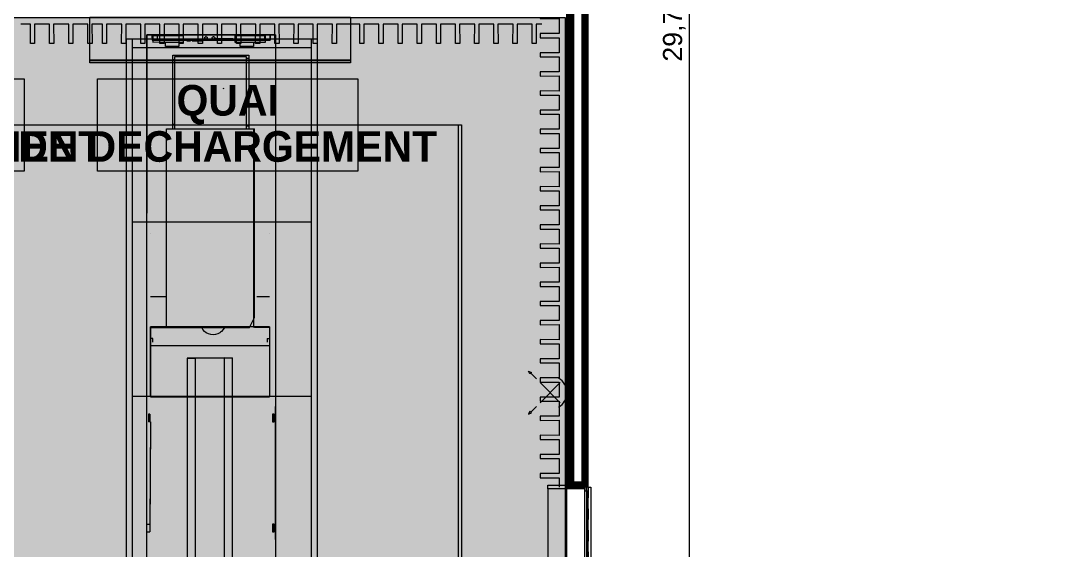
# Model space of a CAD drawing. Header units: millimetres. Extents: x -284281 to 1648660, y -821378 to -151356.
# Drawn here: x 430799 to 444506, y -195367 to -188453 of the extents above; entities that cross this region are included whole.
import ezdxf

# ---------------------------------------------------------------- set-up
doc = ezdxf.new("R2010")
doc.units = ezdxf.units.MM
doc.header["$MEASUREMENT"] = 0
doc.set_wipeout_variables(frame=1)
doc.linetypes.add('Traits', pattern=[282.222223, 141.111112, -141.111112])
doc.linetypes.add('Wipeout_Contour', pattern=[1000, 0, -1000])
for name, color, linetype in [('Cars', 7, 'Continuous'), ('Cotations - 1_100', 7, 'Continuous'), ('Fenêtres ARCHICAD', 7, 'Continuous'), ('Hachure', 7, 'Continuous'), ('Nouveau_0', 7, 'Continuous'), ('Sols_ Dalles', 7, 'Continuous')]:
    doc.layers.add(name, color=color, linetype=linetype)
doc.styles.add('STYLE_GENERE_2', font='arial.ttf')
doc.styles.add('STYLE_GENERE_4', font='AGENCYB.TTF')
doc.dimstyles.new('STYLE_GENERE__1', dxfattribs={"dimtxt": 250, "dimasz": 190, "dimexe": 0.18, "dimexo": 0.0625, "dimgap": 0, "dimtad": 1, "dimtih": 1, "dimtoh": 1, "dimlfac": 0.001, "dimzin": 0, "dimdsep": 46, "dimtxsty": 'STYLE_GENERE_2', "dimblk": 'ARROWHEAD_6', "dimblk1": 'ARROWHEAD_6', "dimblk2": 'ARROWHEAD_6', "dimcen": 0.09, "dimse1": 1, "dimse2": 1, "dimclrd": 7, "dimclre": 7, "dimclrt": 7, "dimazin": 0, "dimtfac": 1, "dimtdec": 4, "dimtmove": 0, "dimatfit": 3, "dimfxl": 1, "dimtolj": 1, "dimtzin": 0, "dimarcsym": 0})
doc.dimstyles.new('STYLE_GENERE__2', dxfattribs={"dimtxt": 250, "dimasz": 190, "dimexe": 0.18, "dimexo": 0.0625, "dimgap": 0, "dimtad": 1, "dimlfac": 0.001, "dimzin": 0, "dimdsep": 46, "dimtxsty": 'STYLE_GENERE_2', "dimblk": 'ARROWHEAD_6', "dimblk1": 'ARROWHEAD_6', "dimblk2": 'ARROWHEAD_6', "dimcen": 0.09, "dimse1": 1, "dimse2": 1, "dimclrd": 7, "dimclre": 7, "dimclrt": 7, "dimazin": 0, "dimtfac": 1, "dimtdec": 4, "dimtmove": 0, "dimatfit": 3, "dimfxl": 1, "dimtolj": 1, "dimtzin": 0, "dimarcsym": 0})
pattern_1 = [(45, (0, 175), (-55.684659, 55.684659), [0, -52.5, 0, -78.75]), (110, (175, 175), (74.000794, 26.934086), [0, -38.5, 0, -66.5])]
pattern_2 = [(45, (0, 0), (-7.07106781, 7.07106781), [])]
pattern_3 = [(0, (0, 0), (0, 300), [])]

# ---------------------------------------------------------------- blocks, each defined once
blk = doc.blocks.new('Dalle_30_2', base_point=(380203, -171996))
at = {"layer": 'Sols_ Dalles', "linetype": 'Continuous', "lineweight": 0, "true_color": 0x2e271c}
blk.add_hatch(color=250, dxfattribs=at).paths.add_polyline_path([(380203, -171996), (380203, -230016), (380203, -260811), (415475, -260811), (415475, -260796), (415475, -258650), (415475, -258011), (415475, -222496), (405655, -222496), (405655, -218296), (415454, -218296), (415454, -204496), (412055, -204496), (412055, -201781), (412055, -189811), (436505, -189811), (436505, -253396), (436505, -253416), (437905, -253416), (437905, -253396), (437905, -188411), (410655, -188411), (410655, -200381), (410655, -205896), (414054, -205896), (414054, -216896), (404255, -216896), (404255, -223896), (414054, -223896), (414054, -258650), (414054, -259411), (382690, -259411), (381560, -259411), (381560, -231416), (381560, -173396), (462926, -173396), (462926, -253416), (464326, -253416), (464326, -171996)])
at = {"layer": 'Sols_ Dalles', "color": 250, "linetype": 'Continuous', "lineweight": 5, "true_color": 0x1f1f1f, "flags": 128}
for points in [[(415475, -258011), (415475, -222496), (405655, -222496), (405655, -218296), (415454, -218296), (415454, -204496), (412055, -204496), (412055, -201781), (412055, -189811), (436505, -189811), (436505, -253396)], [(437905, -253396), (437905, -188411), (410655, -188411), (410655, -200381), (410655, -205896), (414054, -205896), (414054, -216896), (404255, -216896), (404255, -223896), (414054, -223896), (414054, -258650)]]:
    blk.add_lwpolyline(points, dxfattribs=at)
blk = doc.blocks.new('Dalle_31_2', base_point=(360548, -295063))
at = {"linetype": 'Continuous', "lineweight": 0, "true_color": 0x6f6f6f}
h = blk.add_hatch(color=8, dxfattribs=at)
h.paths.add_polyline_path([(360548, -295063), (487920, -293827), (487920, -270903), (487463, -270903), (472886, -271041), (472886, -271062, 0.001346), (472886, -271073), (472897, -273095, -0.414214), (470908, -275106), (462184, -275106, -0.005189), (462131, -275116), (454148, -275196), (438771, -275253, -0.386553), (436573, -273475, -0.025189), (436562, -273329), (436569, -267730, -0.098562), (436800, -266944), (436817, -266952, -0.258849), (438655, -265606), (438653, -265587), (439337, -265587), (439337, -265687), (439337, -270687), (469237, -270687), (469237, -265687), (470908, -265687), (472605, -265687), (472605, -163738), (371863, -163738), (371863, -271041), (371883, -271041), (371883, -272001), (371883, -272001, -0.409427), (367883, -275935), (360548, -275935)])
h.paths.add_polyline_path([(377135, -260640), (373845, -260640), (373845, -248365), (373845, -243090), (373845, -242190), (377135, -242190)], flags=0)
h.paths.add_polyline_path([(380203, -193811), (380203, -171996), (431506, -171996), (464310, -171996), (464310, -262266), (464310, -262366), (438594, -262351), (437926, -262351), (436550, -262351), (436550, -189811), (412055, -189811), (412055, -201781), (412055, -204496), (415454, -204496), (415454, -208496), (415454, -218296), (405655, -218296), (405655, -222496), (415475, -222496), (415475, -260811), (380203, -260811), (380203, -230016)], flags=0)
h.paths.add_polyline_path([(381437, -269434, -0.090319), (381558, -268728, -0.201449), (382612, -267593, -0.104211), (383418, -267415), (384017, -267409, -0.104045), (384825, -267571, -0.238255), (385984, -268953, -0.055189), (386036, -269390), (386038, -269611), (386051, -270890), (385792, -271893, -0.267949), (384070, -272909), (383470, -272915, -0.193717), (382079, -272370, -0.070569), (381728, -271931, -0.131652), (381451, -270934)], flags=0)
h.paths.add_polyline_path([(392017, -273452), (392030, -267378, -0.380557), (394017, -265610), (394094, -265610), (394094, -270610), (409094, -270610), (409094, -265610), (414056, -265610, -0.414214), (415556, -267110), (415556, -273661, -0.345502), (413837, -275433), (394027, -275599, -0.415791), (392017, -273599)], flags=0)
h.paths.add_polyline_path([(424210, -271504, -0.134474), (423930, -270485), (423930, -268985, -0.414214), (425930, -266985), (426530, -266985, -0.414214), (428530, -268985), (428530, -270485, -0.12882), (428274, -271466, -0.270936), (426530, -272485), (425930, -272485, -0.26498)], flags=0)
at = {"color": 9, "linetype": 'Continuous', "lineweight": 5, "flags": 128}
blk.add_lwpolyline([(380203, -193811), (380203, -230016), (380203, -260811), (415475, -260811), (415475, -222496), (405655, -222496), (405655, -218296), (415454, -218296), (415454, -208496), (415454, -204496), (412055, -204496), (412055, -201781), (412055, -189811), (436550, -189811), (436550, -262351), (437926, -262351), (438594, -262351), (464310, -262366), (464310, -262266), (464310, -171996), (431506, -171996), (380203, -171996)], close=True, dxfattribs=at)
blk = doc.blocks.new('Fenêtre 25_2')
at = {"layer": 'Fenêtres ARCHICAD', "color": 7, "linetype": 'Continuous', "lineweight": 5}
for p, q in [((-775, 480), (-825, 480)), ((-825, 480), (-825, 230)), ((-775, 480), (775, 480)), ((-775, 230), (-775, 480)), ((825, 480), (775, 480)), ((775, 480), (775, 230)), ((825, 230), (825, 480)), ((-825, 230), (-775, 230)), ((-825, 230), (-800, 230)), ((-825, 230), (-800, 230)), ((-775, 230), (-800, 230)), ((-800, 230), (-800, 0)), ((-800, 215), (-800, 230)), ((-800, 215), (-800, 230)), ((-800, 145), (-800, 215)), ((-800, 145), (-800, 215)), ((-800, 145), (-800, 215)), ((-800, 145), (-800, 215)), ((-775, 0), (-775, 230)), ((800, 230), (775, 230)), ((775, 230), (775, 0)), ((775, 230), (825, 230)), ((800, 0), (800, 230)), ((800, 215), (800, 230)), ((800, 215), (800, 230)), ((800, 230), (825, 230)), ((800, 230), (825, 230)), ((800, 145), (800, 215)), ((800, 145), (800, 215)), ((800, 145), (800, 215)), ((800, 145), (800, 215)), ((-800, 0), (-775, 0)), ((775, 0), (800, 0)), ((-800, -20), (800, -20)), ((-800, -50), (-800, -83)), ((-800, -83), (800, -83)), ((800, -83), (800, -50))]:
    blk.add_line(p, q, dxfattribs=at)
at = {"layer": 'Fenêtres ARCHICAD', "color": 7, "linetype": 'Traits', "lineweight": 5}
blk.add_line((-800, -50), (800, -50), dxfattribs=at)
at = {"color": 254, "linetype": 'Wipeout_Contour', "lineweight": 0, "ltscale": 3003.33026}
blk.add_wipeout([(-750, 0), (-750, -50), (750, -50), (750, 0)], dxfattribs=at).dxf.layer = 'Fenêtres ARCHICAD'
at = {"layer": 'Fenêtres ARCHICAD', "color": 7, "linetype": 'Continuous', "lineweight": 5}
for p, q in [((-800, 35), (-800, 145)), ((-800, 35), (-800, 145)), ((-800, 35), (-800, 145)), ((-800, 35), (-800, 145)), ((800, 35), (800, 145)), ((800, 35), (800, 145)), ((800, 35), (800, 145)), ((800, 35), (800, 145)), ((-800, 0), (-800, 35)), ((-800, 0), (-800, 35)), ((-800, 0), (-750, 0)), ((-800, -35), (-800, 0)), ((-800, -35), (-800, 0)), ((-750, 0), (-750, -50)), ((-750, 0), (750, 0)), ((750, -50), (750, 0)), ((750, 0), (800, 0)), ((800, 0), (800, 35)), ((800, 0), (800, 35)), ((800, -35), (800, 0)), ((800, -35), (800, 0)), ((-800, -50), (-800, -35)), ((-800, -50), (-800, -35)), ((-750, -50), (-800, -50)), ((-750, -25), (750, -25)), ((750, -50), (-750, -50)), ((800, -50), (750, -50)), ((800, -50), (800, -35)), ((800, -50), (800, -35))]:
    blk.add_line(p, q, dxfattribs=at)
blk = doc.blocks.new('Mur_178_2', base_point=(437925, -253396))
at = {"color": 254, "linetype": 'Wipeout_Contour', "lineweight": 0, "ltscale": 1906168.704027606}
blk.add_wipeout([(437925, -194545), (437940, -194545), (437940, -181056), (437925, -181056)], dxfattribs=at)
at = {"color": 254, "linetype": 'Wipeout_Contour', "lineweight": 0, "ltscale": 1907142.898388873}
blk.add_wipeout([(438190, -181056), (438190, -194545), (438205, -194545), (438205, -181056)], dxfattribs=at)
at = {"linetype": 'Continuous', "lineweight": 5, "true_color": 0x5f5f5f}
h = blk.add_hatch(dxfattribs=at)
h.set_pattern_fill('ENDUIT_0002', color=251, style=0, pattern_type=2)
h.set_pattern_definition(pattern_1)
h.paths.add_polyline_path([(437925, -194545), (437940, -194545), (437940, -181056), (437925, -181056)])
h = blk.add_hatch(dxfattribs=at)
h.set_pattern_fill('ENDUIT_0002', color=251, style=0, pattern_type=2)
h.set_pattern_definition(pattern_1)
h.paths.add_polyline_path([(438190, -181056), (438190, -194545), (438205, -194545), (438205, -181056)])
at = {"color": 254, "linetype": 'Wipeout_Contour', "lineweight": 0, "ltscale": 1906296.524626734}
blk.add_wipeout([(437940, -181056), (437940, -194545), (438010, -194475), (438010, -181056)], dxfattribs=at)
at = {"linetype": 'Continuous', "lineweight": 5, "true_color": 0x5f5f5f}
h = blk.add_hatch(dxfattribs=at)
h.set_pattern_fill('BRIQUES_TERRE_CUITE__INT_94', color=251, style=0, pattern_type=2)
h.set_pattern_definition(pattern_2)
h.paths.add_polyline_path([(437940, -181056), (437940, -194545), (438010, -194475), (438010, -181056)])
at = {"color": 254, "linetype": 'Wipeout_Contour', "lineweight": 0, "ltscale": 1906598.977286309}
blk.add_wipeout([(438010, -181056), (438010, -194475), (438120, -194475), (438120, -181056)], dxfattribs=at)
at = {"color": 254, "linetype": 'Wipeout_Contour', "lineweight": 0, "ltscale": 1906986.653973584}
blk.add_wipeout([(438120, -181056), (438120, -194545), (438190, -194545), (438190, -181056)], dxfattribs=at)
at = {"linetype": 'Continuous', "lineweight": 5, "true_color": 0x5f5f5f}
h = blk.add_hatch(dxfattribs=at)
h.set_pattern_fill('BRIQUES_TERRE_CUITE__INT_94', color=251, style=0, pattern_type=2)
h.set_pattern_definition(pattern_2)
h.paths.add_polyline_path([(438120, -181056), (438120, -194545), (438190, -194545), (438190, -181056)])
at = {"color": 7, "linetype": 'Continuous', "lineweight": 5}
for p, q in [((438190, -194545), (438190, -181056)), ((438205, -194545), (438190, -194545))]:
    blk.add_line(p, q, dxfattribs=at)
at = {"color": 7, "linetype": 'Continuous', "lineweight": 5, "flags": 128}
blk.add_lwpolyline([(438205, -194545), (438205, -181056)], dxfattribs=at)
at = {"color": 254, "linetype": 'Wipeout_Contour', "lineweight": 0, "ltscale": 1917163.798278394}
blk.add_wipeout([(438010, -194475), (437940, -194545), (438120, -194545), (438120, -194475)], dxfattribs=at)
at = {"linetype": 'Continuous', "lineweight": 5, "true_color": 0x5f5f5f}
h = blk.add_hatch(dxfattribs=at)
h.set_pattern_fill('BRIQUES_TERRE_CUITE__INT_94', color=251, style=0, pattern_type=2)
h.set_pattern_definition(pattern_2)
h.paths.add_polyline_path([(438010, -194475), (437940, -194545), (438120, -194545), (438120, -194475)])
at = {"color": 7, "linetype": 'Continuous', "lineweight": 5}
for p, q in [((437940, -181056), (437940, -194545)), ((438010, -181056), (438010, -194475)), ((438120, -181056), (438120, -194475)), ((438010, -194475), (438120, -194475)), ((437925, -194520), (437925, -194545)), ((437940, -194545), (437925, -194545)), ((438010, -194545), (437940, -194545)), ((438010, -194545), (437940, -194545)), ((438120, -194545), (438010, -194545)), ((438120, -194545), (438010, -194545)), ((438155, -194545), (438120, -194545)), ((438190, -194545), (438155, -194545))]:
    blk.add_line(p, q, dxfattribs=at)
at = {"color": 7, "linetype": 'Continuous', "lineweight": 5, "flags": 128}
blk.add_lwpolyline([(437925, -181056), (437925, -194545)], dxfattribs=at)
at = {"layer": 'Fenêtres ARCHICAD', "color": 7, "linetype": 'Continuous', "lineweight": 5, "xscale": -1, "zscale": 1000, "rotation": 90}
blk.add_blockref('Fenêtre 25_2', (438155, -195345), dxfattribs=at)
blk = doc.blocks.new('Loading-Equipment_Dock-shelters_NORSUD_Retractible-Gate')
at = {"color": 251, "linetype": 'Continuous', "lineweight": 5, "true_color": 0x5f5f5f, "flags": 128}
for points in [[(-1636.016, -30.00005), (-1635, -30.00005), (1635, -30.00005), (1636.016, -30.00005), (1641.756, -30.00005), (1647.626, -30.00005), (1653.553, -30.00005), (1659.454, -30.00005), (1665.239, -30.00005), (1670.814, -30.00005), (1676.084, -30.00005), (1680.962, -30.00005), (1685.37, -30.00005), (1689.244, -30.00005), (1692.538, -30.00005), (1695.224, -30.00005), (1697.296, -30.00005), (1698.762, -30.00005), (1699.648, -30.00005), (1700, -30.00005), (1699.992, 0), (1699.648, 0), (1698.762, 0), (1697.296, 0), (1695.224, 0), (1692.538, 0), (1689.244, 0), (1685.37, 0), (1680.962, 0), (1676.084, 0), (1670.814, 0), (1665.239, 0), (1659.454, 0), (1653.553, 0), (1647.626, 0), (1641.756, 0), (1636.016, 0), (1635, 0), (-1635, 0), (-1636.016, 0), (-1641.756, 0), (-1647.626, 0), (-1653.553, 0), (-1659.454, 0), (-1665.24, 0), (-1670.814, 0), (-1676.084, 0), (-1680.962, 0), (-1685.37, 0), (-1689.244, 0), (-1692.538, 0), (-1695.224, 0), (-1697.296, 0), (-1698.762, 0), (-1699.648, 0), (-1700, 0), (-1699.992, -30.00005), (-1699.648, -30.00005), (-1698.762, -30.00005), (-1697.296, -30.00005), (-1695.224, -30.00005), (-1692.538, -30.00005), (-1689.244, -30.00005), (-1685.37, -30.00005), (-1680.962, -30.00005), (-1676.084, -30.00005), (-1670.814, -30.00005), (-1665.24, -30.00005), (-1659.454, -30.00005), (-1653.553, -30.00005), (-1647.626, -30.00005), (-1641.756, -30.00005)], [(-1700, -596.3749), (1700, -596.3749), (1700, -33.00335), (-1700, -33.00335)]]:
    blk.add_lwpolyline(points, close=True, dxfattribs=at)
blk = doc.blocks.new('tir daf01')
at = {"layer": 'Cars', "color": 7, "linetype": 'Continuous', "lineweight": 13}
for p, q in [((11082, 1742), (1882, 1742)), ((4486, 1742), (4486, 1743)), ((4486, 1743), (6225, 1743)), ((4586, 1723), (4686, 1723)), ((4586, 1703), (4586, 1723)), ((4686, 1703), (4586, 1703)), ((4686, 1723), (4686, 1703)), ((6025, 1703), (6025, 1723)), ((6025, 1723), (6125, 1723)), ((6125, 1703), (6025, 1703)), ((6125, 1723), (6125, 1703)), ((6225, 1743), (6225, 1742)), ((6350, 1181), (6350, 1664)), ((7024, 1664), (6350, 1664)), ((6350, 1664), (6350, 1664)), ((7024, 109), (7024, 1664)), ((7067, 1664), (7024, 1664)), ((7265, 1664), (7067, 1664)), ((7115, 1634), (7115, 1664)), ((7257, 1664), (7257, 1467)), ((7265, 1664), (7265, 1467)), ((7662, 1496), (7662, 1664)), ((7662, 1664), (7662, 1664)), ((7662, 1664), (7662, 1664)), ((8488, 1669), (8488, 1669)), ((8488, 1669), (8488, 1669)), ((9309, 1664), (9309, 1664)), ((9309, 1664), (9309, 1664)), ((11014, 1672), (11082, 1672)), ((11070, 1672), (11014, 1672)), ((11082, 1736), (11082, 1742)), ((11082, 1742), (11082, 62)), ((11082, 1706), (11082, 1718)), ((11082, 1603), (11082, 1672)), ((11082, 1672), (11082, 1672)), ((7115, 1634), (7067, 1634)), ((10987, 1208), (10986, 1611)), ((10986, 1611), (11070, 1611)), ((11014, 1616), (11014, 1603)), ((11014, 1603), (11082, 1603)), ((11070, 1611), (11071, 1220)), ((11070, 1601), (11070, 1611)), ((11070, 1601), (11074, 1601)), ((11074, 1585), (11070, 1585)), ((11075, 1574), (11070, 1574)), ((11070, 1574), (11070, 1574)), ((11074, 1585), (11074, 1601)), ((11075, 1482), (11075, 1574)), ((11082, 201), (11082, 1603)), ((7257, 1456), (7265, 1456)), ((7257, 1402), (7265, 1406)), ((7257, 1074), (7257, 1402)), ((7265, 1467), (7265, 1467)), ((7265, 1467), (7265, 1456)), ((7265, 1456), (7265, 1406)), ((7265, 1406), (7372, 1456)), ((7265, 1456), (7372, 1456)), ((7265, 1406), (7265, 317)), ((7372, 1456), (7394, 1467)), ((7372, 1456), (7662, 1456)), ((7394, 1467), (7662, 1467)), ((7662, 1467), (9855, 1467)), ((7662, 1456), (9855, 1456)), ((8067, 1456), (8067, 1467)), ((8079, 1456), (8079, 1467)), ((8083, 1467), (8083, 1456)), ((8881, 1456), (8881, 1467)), ((8893, 1456), (8893, 1467)), ((8904, 1467), (8904, 1456)), ((9702, 1456), (9702, 1467)), ((9714, 1456), (9714, 1467)), ((9714, 1456), (9714, 1467)), ((9855, 1456), (9855, 1467)), ((9855, 1391), (9855, 1456)), ((9855, 1376), (9855, 1391)), ((10816, 1391), (9855, 1391)), ((9855, 1359), (9855, 1376)), ((9895, 1359), (9895, 1391)), ((10776, 1359), (10776, 1391)), ((10816, 399), (10816, 1391)), ((10929, 1455), (10929, 1278)), ((10987, 1455), (10929, 1455)), ((10987, 1278), (10987, 1455)), ((11071, 1482), (11075, 1482)), ((11076, 1459), (11071, 1459)), ((11076, 1367), (11076, 1459)), ((9855, 426), (9855, 1359)), ((10799, 1359), (9855, 1359)), ((10799, 426), (10799, 1359)), ((10816, 1337), (10799, 1337)), ((10929, 1278), (10987, 1278)), ((11071, 1367), (11076, 1367)), ((11076, 1340), (11071, 1340)), ((11071, 1249), (11076, 1249)), ((11076, 1237), (11071, 1237)), ((11076, 1249), (11076, 1340)), ((11076, 1220), (11076, 1237)), ((2061, 1181), (5557, 1181)), ((5557, 1181), (6025, 1181)), ((6025, 1181), (6350, 1181)), ((6350, 1072), (6350, 1181)), ((6350, 1181), (6860, 1181)), ((6860, 1072), (6860, 1181)), ((11072, 1208), (10987, 1208)), ((11014, 1212), (11014, 1101)), ((11014, 1106), (11014, 970)), ((11026, 1101), (11014, 1101)), ((11015, 1171), (11015, 1122)), ((11015, 1171), (11026, 1171)), ((11015, 1122), (11026, 1122)), ((11026, 959), (11026, 1184)), ((11034, 1184), (11026, 1184)), ((11034, 959), (11034, 1184)), ((11076, 1220), (11071, 1220)), ((11071, 1220), (11072, 1208)), ((5557, 1072), (2061, 1072)), ((6025, 1072), (5557, 1072)), ((6350, 1072), (6025, 1072)), ((6350, 697), (6350, 1072)), ((6860, 1072), (6350, 1072)), ((6857, 697), (6860, 1072)), ((6860, 1072), (6857, 586)), ((7174, 986), (7165, 957)), ((7188, 1014), (7174, 986)), ((7195, 1023), (7188, 1014)), ((7207, 1038), (7195, 1023)), ((7231, 1058), (7207, 1038)), ((7257, 1074), (7231, 1058)), ((7257, 779), (7257, 1074)), ((10380, 1065), (10375, 1055)), ((11014, 970), (11026, 970)), ((7165, 957), (7162, 926)), ((7162, 926), (7165, 895)), ((7165, 895), (7173, 867)), ((7173, 867), (7174, 866)), ((7174, 866), (7188, 838)), ((7188, 838), (7207, 814)), ((11026, 959), (11034, 959)), ((11027, 936), (11028, 937)), ((11027, 932), (11027, 933)), ((11027, 928), (11027, 928)), ((11027, 838), (11028, 839)), ((11027, 834), (11027, 835)), ((11027, 830), (11027, 830)), ((11029, 940), (11030, 940)), ((11029, 924), (11029, 925)), ((11029, 842), (11030, 842)), ((11029, 826), (11029, 827)), ((11032, 920), (11031, 921)), ((11032, 822), (11031, 823)), ((11032, 943), (11032, 944)), ((11032, 845), (11032, 846)), ((11035, 918), (11034, 918)), ((11035, 946), (11036, 946)), ((11035, 848), (11036, 848)), ((11039, 916), (11038, 917)), ((11039, 947), (11040, 947)), ((11039, 849), (11040, 849)), ((11043, 916), (11042, 916)), ((11043, 948), (11044, 948)), ((11043, 850), (11044, 850)), ((11047, 916), (11046, 916)), ((11047, 947), (11048, 947)), ((11047, 849), (11048, 849)), ((11051, 918), (11050, 917)), ((11051, 946), (11052, 945)), ((11051, 848), (11052, 847)), ((11054, 943), (11055, 942)), ((11054, 920), (11054, 920)), ((11054, 845), (11055, 844)), ((11057, 924), (11056, 923)), ((11057, 826), (11056, 825)), ((11057, 940), (11057, 939)), ((11057, 842), (11057, 841)), ((11058, 936), (11059, 935)), ((11058, 928), (11058, 927)), ((11058, 838), (11059, 837)), ((11058, 830), (11058, 829)), ((11059, 932), (11059, 931)), ((11059, 834), (11059, 833)), ((2061, 697), (5557, 697)), ((5557, 697), (6025, 697)), ((6025, 697), (6350, 697)), ((6350, 586), (6350, 697)), ((6350, 697), (6857, 697)), ((6857, 586), (6857, 697)), ((7207, 814), (7231, 794)), ((7231, 794), (7257, 779)), ((7257, 317), (7257, 779)), ((11002, 653), (11002, 784)), ((11002, 784), (11014, 784)), ((11022, 795), (11014, 795)), ((11014, 781), (11014, 570)), ((11022, 570), (11022, 795)), ((11035, 820), (11034, 820)), ((11039, 818), (11038, 819)), ((11043, 818), (11042, 818)), ((11047, 818), (11046, 818)), ((11051, 820), (11050, 819)), ((11054, 822), (11054, 822)), ((5557, 586), (2061, 586)), ((6025, 586), (5557, 586)), ((6350, 586), (6025, 586)), ((6350, 109), (6350, 586)), ((6857, 586), (6350, 586)), ((11002, 653), (11014, 653)), ((11003, 583), (11003, 632)), ((11003, 632), (11014, 632)), ((11003, 583), (11014, 583)), ((11022, 570), (11014, 570)), ((9855, 399), (9855, 426)), ((9855, 426), (10799, 426)), ((9909, 426), (9909, 399)), ((10762, 399), (10762, 426)), ((10799, 437), (10816, 437)), ((10987, 481), (10929, 481)), ((10929, 481), (10929, 304)), ((10987, 139), (10989, 542)), ((10987, 304), (10987, 481)), ((10989, 542), (11073, 542)), ((11071, 148), (11073, 542)), ((11077, 529), (11073, 529)), ((11073, 513), (11077, 513)), ((11078, 501), (11073, 501)), ((11077, 513), (11077, 529)), ((11077, 409), (11078, 501)), ((7257, 109), (7257, 317)), ((7257, 317), (7265, 317)), ((7265, 317), (7265, 109)), ((7265, 317), (7662, 317)), ((7662, 317), (9855, 317)), ((7662, 109), (7662, 317)), ((7662, 317), (7662, 317)), ((7662, 317), (7662, 317)), ((9855, 399), (10816, 399)), ((9855, 317), (9855, 399)), ((10929, 304), (10987, 304)), ((11077, 409), (11072, 409)), ((11077, 382), (11072, 382)), ((11077, 291), (11072, 291)), ((11077, 291), (11077, 382)), ((7067, 139), (7115, 139)), ((7115, 139), (7115, 109)), ((11071, 138), (10987, 139)), ((11014, 185), (11014, 201)), ((11014, 188), (11014, 201)), ((11014, 201), (11082, 201)), ((11014, 160), (11014, 185)), ((11075, 165), (11071, 165)), ((11071, 138), (11071, 148)), ((11075, 148), (11071, 148)), ((11077, 267), (11072, 267)), ((11076, 176), (11072, 176)), ((11072, 176), (11072, 176)), ((11075, 148), (11075, 165)), ((11076, 176), (11077, 267)), ((11082, 132), (11082, 201)), ((1882, 62), (11082, 62)), ((6025, 109), (4586, 102)), ((4586, 62), (4586, 102)), ((4686, 102), (4586, 102)), ((6025, 109), (4686, 102)), ((4686, 62), (4686, 102)), ((6025, 102), (6025, 82)), ((6125, 102), (6025, 102)), ((6125, 82), (6025, 82)), ((6125, 102), (6125, 82)), ((7024, 109), (6350, 109)), ((6350, 109), (7024, 109)), ((6350, 109), (6350, 109)), ((7067, 109), (7024, 109)), ((7024, 109), (7265, 109)), ((7265, 109), (7067, 109)), ((7265, 109), (7265, 109)), ((7662, 109), (7662, 109)), ((7662, 109), (7662, 109)), ((8488, 104), (8488, 104)), ((8488, 104), (8488, 104)), ((11082, 62), (8752, 62)), ((9309, 109), (9309, 109)), ((9309, 109), (9309, 109)), ((11042, 132), (11082, 132))]:
    blk.add_line(p, q, dxfattribs=at)
at = {"layer": 'Cars', "color": 7, "linetype": 'Continuous', "lineweight": 5}
for p, q in [((11082, 1742), (4213, 1742)), ((11014, 1616), (11014, 1672)), ((11014, 1672), (11014, 1672)), ((11014, 1672), (11070, 1672)), ((11070, 1672), (11082, 1672)), ((11082, 1736), (11082, 1742)), ((11082, 1718), (11082, 1736)), ((11082, 1706), (11082, 1718)), ((11082, 1672), (11082, 1706)), ((11014, 1212), (11014, 1616)), ((11014, 1106), (11014, 1212)), ((11014, 963), (11014, 1106)), ((11014, 781), (11014, 963)), ((11028, 937), (11027, 936)), ((11027, 936), (11027, 933)), ((11027, 933), (11027, 932)), ((11027, 932), (11027, 928)), ((11027, 928), (11027, 928)), ((11027, 928), (11029, 925)), ((11028, 839), (11027, 838)), ((11027, 838), (11027, 835)), ((11027, 835), (11027, 834)), ((11027, 834), (11027, 830)), ((11027, 830), (11027, 830)), ((11027, 830), (11029, 827)), ((11029, 940), (11028, 937)), ((11029, 842), (11028, 839)), ((11030, 940), (11029, 940)), ((11029, 925), (11029, 924)), ((11029, 924), (11031, 921)), ((11030, 842), (11029, 842)), ((11029, 827), (11029, 826)), ((11029, 826), (11031, 823)), ((11032, 943), (11030, 940)), ((11032, 845), (11030, 842)), ((11031, 921), (11032, 920)), ((11031, 823), (11032, 822)), ((11035, 946), (11032, 944)), ((11032, 944), (11032, 943)), ((11032, 920), (11034, 918)), ((11035, 848), (11032, 846)), ((11032, 846), (11032, 845)), ((11034, 918), (11035, 918)), ((11036, 946), (11035, 946)), ((11035, 918), (11038, 917)), ((11036, 848), (11035, 848)), ((11039, 947), (11036, 946)), ((11039, 849), (11036, 848)), ((11038, 917), (11039, 916)), ((11040, 947), (11039, 947)), ((11039, 916), (11042, 916)), ((11040, 849), (11039, 849)), ((11043, 948), (11040, 947)), ((11043, 850), (11040, 849)), ((11042, 916), (11043, 916)), ((11044, 948), (11043, 948)), ((11043, 916), (11046, 916)), ((11044, 850), (11043, 850)), ((11047, 947), (11044, 948)), ((11047, 849), (11044, 850)), ((11046, 916), (11047, 916)), ((11048, 947), (11047, 947)), ((11047, 916), (11050, 917)), ((11048, 849), (11047, 849)), ((11051, 946), (11048, 947)), ((11051, 848), (11048, 849)), ((11050, 917), (11051, 918)), ((11052, 945), (11051, 946)), ((11051, 918), (11054, 920)), ((11052, 847), (11051, 848)), ((11054, 943), (11052, 945)), ((11054, 845), (11052, 847)), ((11055, 942), (11054, 943)), ((11054, 920), (11056, 923)), ((11054, 920), (11054, 920)), ((11055, 844), (11054, 845)), ((11054, 822), (11056, 825)), ((11057, 940), (11055, 942)), ((11057, 842), (11055, 844)), ((11056, 923), (11057, 924)), ((11056, 825), (11057, 826)), ((11057, 939), (11057, 940)), ((11058, 936), (11057, 939)), ((11057, 924), (11058, 927)), ((11057, 841), (11057, 842)), ((11058, 838), (11057, 841)), ((11057, 826), (11058, 829)), ((11059, 935), (11058, 936)), ((11058, 928), (11059, 931)), ((11058, 927), (11058, 928)), ((11059, 837), (11058, 838)), ((11058, 830), (11059, 833)), ((11058, 829), (11058, 830)), ((11059, 932), (11059, 935)), ((11059, 931), (11059, 932)), ((11059, 834), (11059, 837)), ((11059, 833), (11059, 834)), ((11014, 477), (11014, 781)), ((11032, 822), (11034, 820)), ((11034, 820), (11035, 820)), ((11035, 820), (11038, 819)), ((11038, 819), (11039, 818)), ((11039, 818), (11042, 818)), ((11042, 818), (11043, 818)), ((11043, 818), (11046, 818)), ((11046, 818), (11047, 818)), ((11047, 818), (11050, 819)), ((11050, 819), (11051, 820)), ((11051, 820), (11054, 822)), ((11054, 822), (11054, 822)), ((11014, 188), (11014, 477)), ((11014, 185), (11014, 188)), ((11014, 160), (11014, 185)), ((11014, 132), (11014, 160)), ((1882, 62), (8752, 62)), ((8752, 62), (11082, 62)), ((11042, 132), (11014, 132)), ((11082, 132), (11042, 132)), ((11082, 122), (11082, 132)), ((11082, 86), (11082, 122)), ((11082, 81), (11082, 86)), ((11082, 62), (11082, 81))]:
    blk.add_line(p, q, dxfattribs=at)
blk = doc.blocks.new('Tôle profilée 25_13')
at = {"color": 7, "linetype": 'Continuous', "lineweight": 5}
for p, q in [((-250, 6134.7), (-250, 6122.5)), ((-250, 6122.5), (0, 6123.5)), ((0, 6123.5), (0, 5926.5)), ((-250, 5927.5), (-250, 5900)), ((0, 5926.5), (-250, 5927.5)), ((-250, 5900), (-250, 5872.5)), ((-250, 5872.5), (0, 5873.5)), ((0, 5873.5), (0, 5676.5)), ((-250, 5677.5), (-250, 5650)), ((0, 5676.5), (-250, 5677.5)), ((-250, 5650), (-250, 5622.5)), ((-250, 5622.5), (0, 5623.5)), ((0, 5623.5), (0, 5426.5)), ((-250, 5427.5), (-250, 5400)), ((0, 5426.5), (-250, 5427.5)), ((-250, 5400), (-250, 5372.5)), ((-250, 5372.5), (0, 5373.5)), ((0, 5373.5), (0, 5176.5)), ((-250, 5177.5), (-250, 5150)), ((0, 5176.5), (-250, 5177.5)), ((-250, 5150), (-250, 5122.5)), ((-250, 5122.5), (0, 5123.5)), ((0, 5123.5), (0, 4926.5)), ((-250, 4927.5), (-250, 4900)), ((0, 4926.5), (-250, 4927.5)), ((-250, 4900), (-250, 4872.5)), ((-250, 4872.5), (0, 4873.5)), ((0, 4873.5), (0, 4676.5)), ((-250, 4677.5), (-250, 4650)), ((0, 4676.5), (-250, 4677.5)), ((-250, 4650), (-250, 4622.5)), ((-250, 4622.5), (0, 4623.5)), ((0, 4623.5), (0, 4426.5)), ((-250, 4427.5), (-250, 4400)), ((0, 4426.5), (-250, 4427.5)), ((-250, 4400), (-250, 4372.5)), ((-250, 4372.5), (0, 4373.5)), ((0, 4373.5), (0, 4176.5)), ((-250, 4177.5), (-250, 4150)), ((0, 4176.5), (-250, 4177.5)), ((-250, 4150), (-250, 4122.5)), ((-250, 4122.5), (0, 4123.5)), ((0, 4123.5), (0, 3926.5)), ((-250, 3927.5), (-250, 3900)), ((0, 3926.5), (-250, 3927.5)), ((-250, 3900), (-250, 3872.5)), ((-250, 3872.5), (0, 3873.5)), ((0, 3873.5), (0, 3676.5)), ((-250, 3677.5), (-250, 3650)), ((0, 3676.5), (-250, 3677.5)), ((-250, 3650), (-250, 3622.5)), ((-250, 3622.5), (0, 3623.5)), ((0, 3623.5), (0, 3426.5)), ((-250, 3427.5), (-250, 3400)), ((0, 3426.5), (-250, 3427.5)), ((-250, 3400), (-250, 3372.5)), ((-250, 3372.5), (0, 3373.5)), ((0, 3373.5), (0, 3176.5)), ((-250, 3177.5), (-250, 3150)), ((0, 3176.5), (-250, 3177.5)), ((-250, 3150), (-250, 3122.5)), ((-250, 3122.5), (0, 3123.5)), ((0, 3123.5), (0, 2926.5)), ((-250, 2927.5), (-250, 2900)), ((0, 2926.5), (-250, 2927.5)), ((-250, 2900), (-250, 2872.5)), ((-250, 2872.5), (0, 2873.5)), ((0, 2873.5), (0, 2676.5)), ((-250, 2677.5), (-250, 2650)), ((0, 2676.5), (-250, 2677.5)), ((-250, 2650), (-250, 2622.5)), ((-250, 2622.5), (0, 2623.5)), ((0, 2623.5), (0, 2426.5)), ((-250, 2427.5), (-250, 2400)), ((0, 2426.5), (-250, 2427.5)), ((-250, 2400), (-250, 2372.5)), ((-250, 2372.5), (0, 2373.5)), ((0, 2373.5), (0, 2176.5)), ((-250, 2177.5), (-250, 2150)), ((0, 2176.5), (-250, 2177.5)), ((-250, 2150), (-250, 2122.5)), ((-250, 2122.5), (0, 2123.5)), ((0, 2123.5), (0, 1926.5)), ((-250, 1927.5), (-250, 1900)), ((0, 1926.5), (-250, 1927.5)), ((-250, 1900), (-250, 1872.5)), ((-250, 1872.5), (0, 1873.5)), ((0, 1873.5), (0, 1676.5)), ((-250, 1677.5), (-250, 1650)), ((0, 1676.5), (-250, 1677.5)), ((-250, 1650), (-250, 1622.5)), ((-250, 1622.5), (0, 1623.5)), ((0, 1623.5), (0, 1426.5)), ((-250, 1427.5), (-250, 1400)), ((0, 1426.5), (-250, 1427.5)), ((-250, 1400), (-250, 1372.5)), ((-250, 1372.5), (0, 1373.5)), ((0, 1373.5), (0, 1176.5)), ((-250, 1177.5), (-250, 1150)), ((0, 1176.5), (-250, 1177.5)), ((-250, 1150), (-250, 1122.5)), ((-250, 1122.5), (0, 1123.5)), ((0, 1123.5), (0, 926.5)), ((-250, 927.5), (-250, 900)), ((0, 926.5), (-250, 927.5)), ((-250, 900), (-250, 872.5)), ((-250, 872.5), (0, 873.5)), ((0, 873.5), (0, 676.5)), ((-250, 677.5), (-250, 650)), ((0, 676.5), (-250, 677.5)), ((-250, 650), (-250, 622.5)), ((-250, 622.5), (0, 623.5)), ((0, 623.5), (0, 426.5)), ((-250, 427.5), (-250, 400)), ((0, 426.5), (-250, 427.5)), ((-250, 400), (-250, 372.5)), ((-250, 372.5), (0, 373.5)), ((0, 373.5), (0, 176.5)), ((-250, 177.5), (-250, 150)), ((0, 176.5), (-250, 177.5)), ((-250, 150), (-250, 122.5)), ((-250, 122.5), (0, 123.5)), ((0, 123.5), (0, 0))]:
    blk.add_line(p, q, dxfattribs=at)
blk = doc.blocks.new('Tôle profilée 25_33')
at = {"color": 7, "linetype": 'Continuous', "lineweight": 5}
for p, q in [((-250, 927.5), (-250, 900)), ((0, 926.5), (-250, 927.5)), ((-250, 900), (-250, 872.5)), ((-250, 872.5), (0, 873.5)), ((0, 942.2), (0, 926.5)), ((0, 873.5), (0, 676.5)), ((-250, 677.5), (-250, 650)), ((0, 676.5), (-250, 677.5)), ((-250, 650), (-250, 622.5)), ((-250, 622.5), (0, 623.5)), ((0, 623.5), (0, 426.5)), ((-250, 427.5), (-250, 400)), ((0, 426.5), (-250, 427.5)), ((-250, 400), (-250, 372.5)), ((-250, 372.5), (0, 373.5)), ((0, 373.5), (0, 176.5)), ((-250, 177.5), (-250, 150)), ((0, 176.5), (-250, 177.5)), ((-250, 150), (-250, 122.5)), ((-250, 122.5), (0, 123.5)), ((0, 123.5), (0, 0))]:
    blk.add_line(p, q, dxfattribs=at)
blk = doc.blocks.new('Tôle profilée 25_34')
at = {"color": 7, "linetype": 'Continuous', "lineweight": 5}
for p, q in [((0, 2499.3), (0, 2426.5)), ((-250, 2427.5), (-250, 2400)), ((0, 2426.5), (-250, 2427.5)), ((-250, 2400), (-250, 2372.5)), ((-250, 2372.5), (0, 2373.5)), ((0, 2373.5), (0, 2176.5)), ((-250, 2177.5), (-250, 2150)), ((0, 2176.5), (-250, 2177.5)), ((-250, 2150), (-250, 2122.5)), ((-250, 2122.5), (0, 2123.5)), ((0, 2123.5), (0, 1926.5)), ((-250, 1927.5), (-250, 1900)), ((0, 1926.5), (-250, 1927.5)), ((-250, 1900), (-250, 1872.5)), ((-250, 1872.5), (0, 1873.5)), ((0, 1873.5), (0, 1676.5)), ((-250, 1677.5), (-250, 1650)), ((0, 1676.5), (-250, 1677.5)), ((-250, 1650), (-250, 1622.5)), ((-250, 1622.5), (0, 1623.5)), ((0, 1623.5), (0, 1426.5)), ((-250, 1427.5), (-250, 1400)), ((0, 1426.5), (-250, 1427.5)), ((-250, 1400), (-250, 1372.5)), ((-250, 1372.5), (0, 1373.5)), ((0, 1373.5), (0, 1176.5)), ((-250, 1177.5), (-250, 1150)), ((0, 1176.5), (-250, 1177.5)), ((-250, 1150), (-250, 1122.5)), ((-250, 1122.5), (0, 1123.5)), ((0, 1123.5), (0, 926.5)), ((-250, 927.5), (-250, 900)), ((0, 926.5), (-250, 927.5)), ((-250, 900), (-250, 872.5)), ((-250, 872.5), (0, 873.5)), ((0, 873.5), (0, 676.5)), ((-250, 677.5), (-250, 650)), ((0, 676.5), (-250, 677.5)), ((-250, 650), (-250, 622.5)), ((-250, 622.5), (0, 623.5)), ((0, 623.5), (0, 426.5)), ((-250, 427.5), (-250, 400)), ((0, 426.5), (-250, 427.5)), ((-250, 400), (-250, 372.5)), ((-250, 372.5), (0, 373.5)), ((0, 373.5), (0, 176.5)), ((-250, 177.5), (-250, 150)), ((0, 176.5), (-250, 177.5)), ((-250, 150), (-250, 122.5)), ((-250, 122.5), (0, 123.5)), ((0, 123.5), (0, 0))]:
    blk.add_line(p, q, dxfattribs=at)
blk = doc.blocks.new('Truck Elev 02 16')
at = {"layer": 'Cars', "color": 25, "linetype": 'Continuous', "lineweight": 5, "true_color": 0x9a6861}
for p, q in [((-3393, 1250), (-15000, 1250)), ((-15000, 1250), (-15000, -1250)), ((-3393, 1171), (-15000, 1171)), ((-14892, -1171), (-14892, 1171)), ((-12614, -1171), (-12614, 1171)), ((-10336, -1171), (-10336, 1171)), ((-15000, -1171), (-3393, -1171)), ((-15000, -1250), (-3393, -1250))]:
    blk.add_line(p, q, dxfattribs=at)
blk = doc.blocks.new('Tôle profilée 25_47')
at = {"color": 7, "linetype": 'Continuous', "lineweight": 5}
for p, q in [((0, 3358.7), (0, 3176.5)), ((-250, 3177.5), (-250, 3150)), ((0, 3176.5), (-250, 3177.5)), ((-250, 3150), (-250, 3122.5)), ((-250, 3122.5), (0, 3123.5)), ((0, 3123.5), (0, 2926.5)), ((-250, 2927.5), (-250, 2900)), ((0, 2926.5), (-250, 2927.5)), ((-250, 2900), (-250, 2872.5)), ((-250, 2872.5), (0, 2873.5)), ((0, 2873.5), (0, 2676.5)), ((-250, 2677.5), (-250, 2650)), ((0, 2676.5), (-250, 2677.5)), ((-250, 2650), (-250, 2622.5)), ((-250, 2622.5), (0, 2623.5)), ((0, 2623.5), (0, 2426.5)), ((-250, 2427.5), (-250, 2400)), ((0, 2426.5), (-250, 2427.5)), ((-250, 2400), (-250, 2372.5)), ((-250, 2372.5), (0, 2373.5)), ((0, 2373.5), (0, 2176.5)), ((-250, 2177.5), (-250, 2150)), ((0, 2176.5), (-250, 2177.5)), ((-250, 2150), (-250, 2122.5)), ((-250, 2122.5), (0, 2123.5)), ((0, 2123.5), (0, 1926.5)), ((-250, 1927.5), (-250, 1900)), ((0, 1926.5), (-250, 1927.5)), ((-250, 1900), (-250, 1872.5)), ((-250, 1872.5), (0, 1873.5)), ((0, 1873.5), (0, 1676.5)), ((-250, 1677.5), (-250, 1650)), ((0, 1676.5), (-250, 1677.5)), ((-250, 1650), (-250, 1622.5)), ((-250, 1622.5), (0, 1623.5)), ((0, 1623.5), (0, 1426.5)), ((-250, 1427.5), (-250, 1400)), ((0, 1426.5), (-250, 1427.5)), ((-250, 1400), (-250, 1372.5)), ((-250, 1372.5), (0, 1373.5)), ((0, 1373.5), (0, 1176.5)), ((-250, 1177.5), (-250, 1150)), ((0, 1176.5), (-250, 1177.5)), ((-250, 1150), (-250, 1122.5)), ((-250, 1122.5), (0, 1123.5)), ((0, 1123.5), (0, 926.5)), ((-250, 927.5), (-250, 900)), ((0, 926.5), (-250, 927.5)), ((-250, 900), (-250, 872.5)), ((-250, 872.5), (0, 873.5)), ((0, 873.5), (0, 676.5)), ((-250, 677.5), (-250, 650)), ((0, 676.5), (-250, 677.5)), ((-250, 650), (-250, 622.5)), ((-250, 622.5), (0, 623.5)), ((0, 623.5), (0, 426.5)), ((-250, 427.5), (-250, 400)), ((0, 426.5), (-250, 427.5)), ((-250, 400), (-250, 372.5)), ((-250, 372.5), (0, 373.5)), ((0, 373.5), (0, 176.5)), ((-250, 177.5), (-250, 150)), ((0, 176.5), (-250, 177.5)), ((-250, 150), (-250, 122.5)), ((-250, 122.5), (0, 123.5)), ((0, 123.5), (0, 0))]:
    blk.add_line(p, q, dxfattribs=at)
blk = doc.blocks.new('Projecteur lumineux 25_2')
at = {"linetype": 'Continuous', "lineweight": 5, "true_color": 0x072a91}
h = blk.add_hatch(dxfattribs=at)
h.set_pattern_fill('_USER_0002', color=164, style=0, pattern_type=2)
h.set_pattern_definition(pattern_3)
h.paths.add_polyline_path([(244, 264), (264, 244), (281, 281)])
h = blk.add_hatch(dxfattribs=at)
h.set_pattern_fill('_USER_0002', color=164, style=0, pattern_type=2)
h.set_pattern_definition(pattern_3)
h.paths.add_polyline_path([(244, -264), (281, -281), (264, -244)])
at = {"color": 190, "linetype": 'Continuous', "lineweight": 5, "true_color": 0x8002ff}
for p, q in [((179, 179), (254, 254)), ((132, 132), (-132, -132)), ((132, -132), (-132, 132)), ((179, -179), (254, -254))]:
    blk.add_line(p, q, dxfattribs=at)
at = {"color": 190, "linetype": 'Continuous', "lineweight": 5, "true_color": 0x8002ff, "flags": 128}
for points in [[(244, 264), (264, 244), (281, 281)], [(244, -264), (264, -244), (281, -281)]]:
    blk.add_lwpolyline(points, close=True, dxfattribs=at)
at = {"color": 190, "linetype": 'Continuous', "lineweight": 5, "true_color": 0x8002ff}
blk.add_arc((0, 0), 219, 120, 240, dxfattribs=at)
blk = doc.blocks.new('*D986')
at = {"layer": 'Cotations - 1_100', "color": 7, "linetype": 'Continuous', "lineweight": 5, "transparency": 16777216}
for p, q in [((437625, -177833), (437625, -177458)), ((438205, -177833), (438205, -177458)), ((437725, -177546), (437525, -177746)), ((438305, -177546), (438105, -177746)), ((437625, -177646), (438205, -177646))]:
    blk.add_line(p, q, dxfattribs=at)
blk = doc.blocks.new('ARROWHEAD_6')
at = {"color": 0, "linetype": 'Continuous', "lineweight": 0}
for p, q in [((0, 0), (-1, 0)), ((-0.5, -0.5), (0.5, 0.5))]:
    blk.add_line(p, q, dxfattribs=at)
blk = doc.blocks.new('*D987')
at = {"layer": 'Cotations - 1_100', "color": 7, "linetype": 'Continuous', "lineweight": 5, "transparency": 16777216}
for p, q in [((438205, -177833), (438205, -177458)), ((462646, -177833), (462646, -177458)), ((438305, -177546), (438105, -177746)), ((462746, -177546), (462546, -177746)), ((438205, -177646), (462646, -177646))]:
    blk.add_line(p, q, dxfattribs=at)
at = {"layer": 'Cotations - 1_100', "color": 7, "lineweight": 5, "transparency": 16777216, "char_height": 250, "attachment_point": 7, "style": 'STYLE_GENERE_2'}
for s, insert in [('\\A1;{\\pql;\\fArial|b0|i0|c0|p38;24,44}', (449665, -177596)), ('\\A1;{\\pql;\\fArial|b0|i0|c0|p38;0,28}', (461880, -177596))]:
    blk.add_mtext(s, dxfattribs=dict(at, insert=insert))
blk = doc.blocks.new('*D1137')
at = {"layer": 'Cotations - 1_100', "color": 7, "linetype": 'Continuous', "lineweight": 5, "transparency": 16777216}
for p, q in [((439626, -173780), (439426, -173580)), ((439526, -173680), (439526, -173530)), ((439713, -173680), (439338, -173680)), ((439526, -203434), (439526, -173680)), ((439426, -203334), (439626, -203534)), ((439713, -203434), (439338, -203434))]:
    blk.add_line(p, q, dxfattribs=at)
at = {"layer": 'Cotations - 1_100', "color": 7, "lineweight": 5, "transparency": 16777216, "insert": (439476, -188985), "char_height": 250, "attachment_point": 7, "rotation": 90, "style": 'STYLE_GENERE_2'}
blk.add_mtext('\\A1;{\\pql;\\fArial|b0|i0|c0|p38;29,75}', dxfattribs=at)

msp = doc.modelspace()

# ---------------------------------------------------------------- linework, layer by layer
at = {"layer": 'Hachure', "color": 7, "linetype": 'Continuous', "lineweight": 5, "flags": 128}
for points in [[(427440.88081, -189207.32629), (430840.82377, -189207.32629), (430840.82377, -190413.81629), (427440.88081, -190413.81629)], [(431797.75908, -189207.32629), (435197.70204, -189207.32629), (435197.70204, -190413.81629), (431797.75908, -190413.81629)]]:
    msp.add_lwpolyline(points, close=True, dxfattribs=at)

# ---------------------------------------------------------------- block references
at = {"color": 9, "linetype": 'Continuous', "lineweight": 5}
msp.add_blockref('Dalle_31_2', (360547.96118, -295062.57111), dxfattribs=at)
at = {"color": 251, "linetype": 'Continuous', "lineweight": 5, "true_color": 0x5f5f5f, "xscale": -1, "zscale": 1000, "rotation": 180}
msp.add_blockref('Loading-Equipment_Dock-shelters_NORSUD_Retractible-Gate', (433399.09563, -188999.34186), dxfattribs=at)
at = {"color": 7, "linetype": 'Continuous', "lineweight": 5, "xscale": -1, "zscale": 1000, "rotation": 270}
for name, p in [('Tôle profilée 25_33', (430799.09563, -188495.57011)), ('Tôle profilée 25_47', (431739.91471, -188495.57011)), ('Tôle profilée 25_34', (435098.63741, -188495.57011))]:
    msp.add_blockref(name, p, dxfattribs=at)
at = {"layer": 'Cars', "color": 7, "linetype": 'Continuous', "lineweight": 5, "zscale": 1000, "rotation": 269.9999999999999}
msp.add_blockref('Truck Elev 02 16', (433421.73912, -203691.28003), dxfattribs=at)
at = {"layer": 'Cars', "color": 7, "linetype": 'Continuous', "lineweight": 20, "xscale": -1, "zscale": 1000, "rotation": 270}
msp.add_blockref('tir daf01', (432380.53168, -199716.52777), dxfattribs=at)
at = {"layer": 'Sols_ Dalles', "color": 250, "linetype": 'Continuous', "lineweight": 5, "true_color": 0x1f1f1f}
msp.add_blockref('Dalle_30_2', (380202.95244, -171995.57011), dxfattribs=at)

# ---------------------------------------------------------------- texts
at = {"layer": 'Hachure', "color": 14, "linetype": 'Continuous', "lineweight": 5, "true_color": 0xa40f02, "char_height": 400, "attachment_point": 5, "line_spacing_factor": 0.904865, "style": 'STYLE_GENERE_4'}
for insert in [(429140.85229, -189794.35332), (433497.73056, -189794.35332)]:
    msp.add_mtext('\\A1;{\\pqc;\\fAgency FB|b1|i0|c0|p34;QUAI \\P\\pqc;\\fAgency FB|b1|i0|c0|p34;DE DECHARGEMENT}', dxfattribs=dict(at, insert=insert))

# ---------------------------------------------------------------- next in the draw order: block references
at = {"color": 7, "lineweight": 5}
msp.add_blockref('Mur_178_2', (437925.06106, -253395.57129), dxfattribs=at)

# ---------------------------------------------------------------- next in the draw order: linework, layer by layer
at = {"layer": 'Nouveau_0', "color": 7, "linetype": 'Continuous', "lineweight": 5}
msp.add_lwpolyline([(462925.55265, -173395.57011), (462925.55265, -253395.57011), (437925.55265, -253395.57011), (437925.55265, -173395.57011)], close=True, dxfattribs=at)

# ---------------------------------------------------------------- next in the draw order: block references
at = {"color": 7, "linetype": 'Continuous', "lineweight": 5, "zscale": 1000}
msp.add_blockref('Tôle profilée 25_13', (437825.55265, -194545.23439), dxfattribs=at)
at = {"color": 190, "linetype": 'Continuous', "lineweight": 5, "true_color": 0x8002ff, "zscale": 1000, "rotation": 180}
msp.add_blockref('Projecteur lumineux 25_2', (437706.31106, -193310.57129), dxfattribs=at)

# ---------------------------------------------------------------- next in the draw order: dimensions: what is measured, and where the dimension line sits
at = {"layer": 'Cotations - 1_100', "color": 7, "linetype": 'Continuous', "lineweight": 5}
dim = msp.add_linear_dim(base=(439525.87264, -173680.12862), p1=(439502.69272, -203434.12956), p2=(438205.06106, -173680.12862), angle=90, dimstyle='STYLE_GENERE__2', dxfattribs=at)
dim.commit()
dim.dimension.update_dxf_attribs({"geometry": '*D1137', "text_midpoint": (439350.87264, -188564.55662), "dimtype": 160, "text_rotation": 90})
for base, p1, p2, picture, middle in [((462645.55265, -177645.56191), (438205.06106, -213397.84995), (462645.55265, -213395.59652), '*D987', (450085.30682, -177470.56191)), ((438205.06106, -177645.56191), (437625.06106, -180905.40343), (438205.06106, -213397.84995), '*D986', (437184.62231, -177470.56191))]:
    dim = msp.add_linear_dim(base=base, p1=p1, p2=p2, dimstyle='STYLE_GENERE__1', dxfattribs=at)
    dim.commit()
    dim.dimension.update_dxf_attribs({"geometry": picture, "text_midpoint": middle, "dimtype": 160})

doc.saveas('drawing.dxf')
